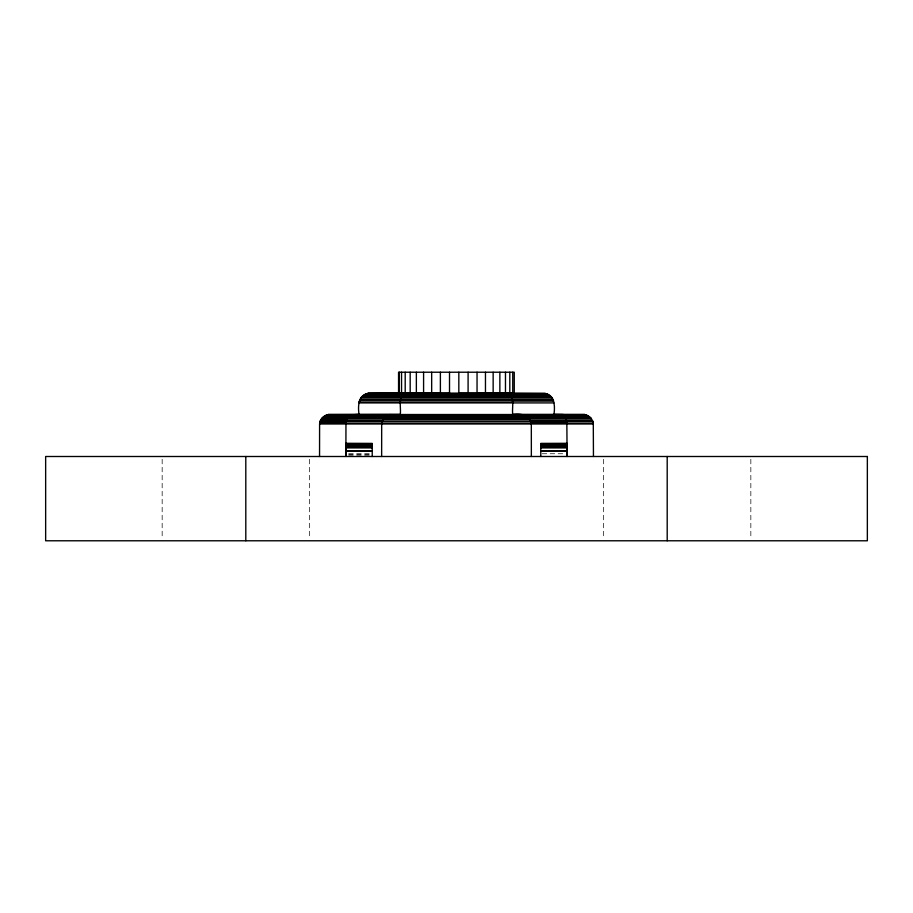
<?xml version="1.0" encoding="UTF-8"?>
<svg xmlns="http://www.w3.org/2000/svg" width="913" height="913" viewBox="0 0 913 913"><rect width="100%" height="100%" fill="white"/><g stroke="black" fill="none" stroke-linecap="round" stroke-linejoin="round"><path stroke-width="0.68" stroke-dasharray="4.57 3.42" d="M348.663 453.738L370.838 453.738M542.162 453.738L564.337 453.738M348.663 454.526L370.838 454.526M348.663 455.21L370.838 455.21M750.84 459.307L750.84 537.962M603.664 459.307L603.664 537.962M309.336 459.307L309.336 537.962M162.16 459.307L162.16 537.962"/><path stroke-width="1.37" d="M319.55 456.5L319.596 423.974C319.927 419.341 323.681 415.301 328.258 414.525L400.271 414.365C401.229 407.951 398.068 398.467 403.877 393.457L416.362 393.298L416.362 372.219M381.645 456.5L381.68 423.974C382.022 419.341 385.777 415.301 390.353 414.525M381.805 423.061L383.061 419.626L529.939 419.626L531.32 423.974L531.355 456.5M398.559 393.298L398.559 372.219L514.247 372.219L514.247 393.298L367.756 393.457C358.136 395.009 357.816 406.981 359.06 414.365L348.914 414.993L346.963 418.12L345.959 423.061L320.189 421.292L592.811 421.292L593.29 423.061L590.985 418.12L322.015 418.12L319.71 423.061L593.29 423.061L593.45 456.5M383.551 418.85L382.627 420.448L320.531 420.448L319.904 422.171L345.959 423.061L345.89 456.5L345.89 443.33L372.219 443.421L372.219 456.5M458.828 372.219L458.828 393.298L509.123 393.457L509.808 393.298L509.808 372.219M477.043 372.219L477.043 393.298L509.123 393.457L512.752 393.298L512.752 372.219M493.146 372.219L493.146 393.298L514.247 393.298M505.471 372.219L505.471 393.298L509.123 393.457C514.932 398.467 511.759 407.974 512.729 414.365C519.44 413.315 529.072 414.217 531.001 422.171L566.836 421.292L567.11 456.5L567.11 443.33L540.781 443.421L540.781 456.5M566.836 421.292L565.467 416.83L563.31 414.525L553.94 414.365C555.127 406.947 554.876 395.021 545.244 393.457L367.756 393.457L401.537 393.298L401.537 372.219M522.647 414.525L584.742 414.525L588.177 415.769L590.985 418.12M367.756 393.457L440.386 393.298L440.386 372.219M389.737 393.298L400.111 393.435M365.987 393.925L547.013 393.925M364.321 394.701L548.679 394.701M362.815 395.751L550.185 395.751M361.514 397.052L551.486 397.052M360.955 397.783L552.045 397.783M553.312 400.225L359.688 400.225L359.22 401.994L512.672 401.994L512.467 400.225M553.906 402.907L359.094 402.907L360.042 399.38L552.958 399.38L553.586 401.104L512.581 401.104L512.718 402.907M328.258 414.525L584.742 414.525M326.477 414.993L586.523 414.993M324.823 415.769L588.177 415.769M323.316 416.83L589.684 416.83M591.544 418.85L321.456 418.85L346.324 420.448L320.965 419.626M530.373 420.448L592.469 420.448L593.404 423.974L319.596 423.974M345.89 443.661L372.219 443.661M540.781 443.661L567.11 443.661M345.89 444.072L372.219 444.072M540.781 444.072L567.11 444.072M345.89 444.631L372.219 444.631M540.781 444.631L567.11 444.631M345.89 445.304L372.219 445.304M540.781 445.304L567.11 445.304M345.89 446.092L372.219 446.092M540.781 446.092L567.11 446.092M345.89 446.971L372.219 446.971M540.781 446.971L567.11 446.971M345.89 447.906L372.219 447.906M540.781 447.906L567.11 447.906M345.89 451.011L372.219 451.011L345.89 451.193M540.781 451.011L567.11 451.011L540.781 451.227M545.244 393.457L514.167 393.298M509.123 393.457L499.868 393.298L499.868 372.219M531.001 422.171L567.041 423.061M391.563 393.457L393.332 393.925M529.449 418.85L531.195 423.061M667.198 456.5L667.198 540.781M485.465 372.219L485.465 393.298M468.095 372.219L468.095 393.298M449.516 372.219L449.516 393.298L403.877 393.457L431.666 393.298L431.666 372.219M423.586 372.219L423.586 393.298M410.177 372.219L410.177 393.298M405.201 372.219L405.201 393.298M399.312 372.219L399.312 393.298M245.802 456.5L245.802 540.781M867.35 456.5L45.65 456.5L45.65 540.781L867.35 540.781L867.35 456.5"/></g></svg>
